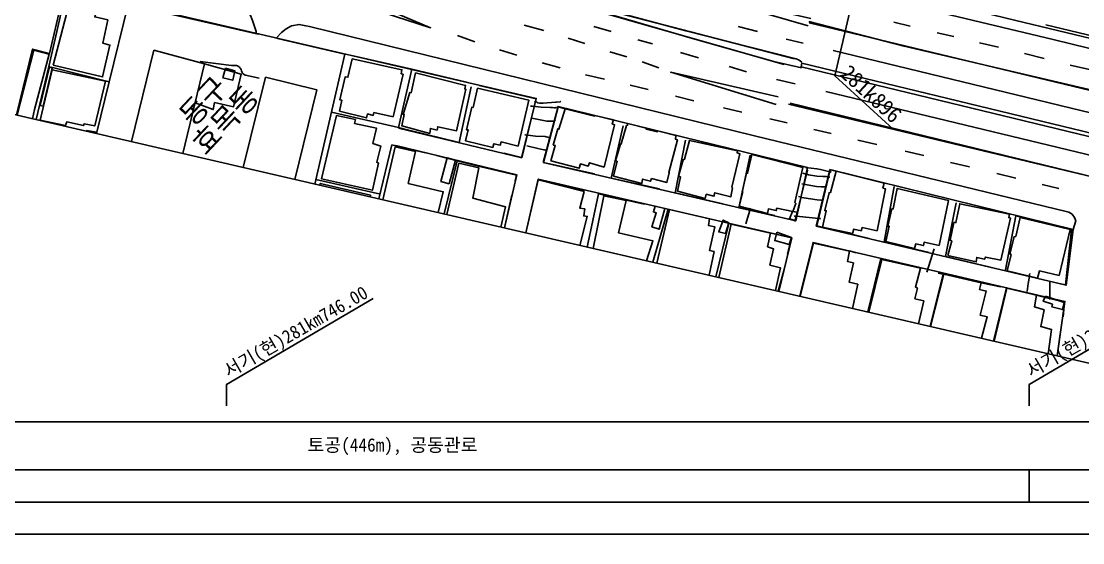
# Model space of a CAD drawing. Header units: millimetres. Extents: x 3302 to 4098, y 1103 to 1809.
# Drawn here: x 3799.3 to 3997.7, y 1339.2 to 1436.8 of the extents above; entities that cross this region are included whole.
import ezdxf
from ezdxf.enums import TextEntityAlignment as Align
from ezdxf.xclip import XClip

# ---------------------------------------------------------------- set-up
doc = ezdxf.new("R2010")
doc.units = ezdxf.units.MM
doc.header["$LTSCALE"] = 10
doc.header["$MEASUREMENT"] = 0
doc.header["$XCLIPFRAME"] = 2
doc.linetypes.add('HIDDEN', pattern=[0.375, 0.25, -0.125])
for name, color, linetype in [('TN-CABL', 4, 'Continuous'), ('TT-TABL-LIN1', 4, 'Continuous'), ('TT-TABL-LIN2', 1, 'Continuous'), ('TT-TABL-TEX2', 3, 'Continuous'), ('TZ-BASE', 253, 'Continuous'), ('TZ-CABL', 4, 'Continuous'), ('TZ-LEAL', 1, 'Continuous'), ('TZ-LEAT', 3, 'Continuous')]:
    doc.layers.add(name, color=color, linetype=linetype)
doc.layers.add('TX-PAPR', color=2, linetype='Continuous', plot=False)
doc.styles.get("Standard").update_dxf_attribs({"font": 'GulimChe.ttf'})
doc.linetypes.add('ZIGZAG', pattern='A,0.0001,-0.2,[131,ltypeshp.shx,S=0.2,R=0,X=-0.2,Y=0],-0.4,[131,ltypeshp.shx,S=0.2,R=180,X=0.2,Y=0],-0.2', length=0.8001)

# ---------------------------------------------------------------- blocks, each defined once
blk = doc.blocks.new('JD-DRDHDHDFHDHF')
at = {"layer": 'TZ-BASE'}
for points, elevation in [([(450.04, -6.28), (455.91, -7.03), (456.71, -7.04), (456.81, -7.06), (457.02, -7.12), (457.1, -7.15), (457.18, -7.19), (457.26, -7.26), (457.47, -7.44), (457.51, -7.51), (457.59, -7.62), (457.68, -7.81), (457.76, -8.01), (457.89, -8.37), (457.93, -8.45), (457.98, -8.52), (458.03, -8.56), (458.09, -8.6), (458.3, -8.76), (458.53, -8.87), (461.03, -9.42)], 42), ([(517.46, -13.74), (517.36, -13.8), (517.3, -13.81), (516.64, -13.89), (516.47, -13.91), (514.13, -14.1), (513.74, -14.11), (513.59, -14.1), (513.43, -14.07), (513.13, -14.01), (513.1, -13.99), (513.06, -13.97), (513.03, -13.95), (512.87, -13.82), (512.83, -13.82), (512.79, -13.81), (512.71, -13.8), (512.66, -13.78), (512.59, -13.74), (512.57, -13.73)], 44), ([(511.79, -14.63), (511.92, -14.64), (511.99, -14.65), (512.14, -14.67), (513.79, -14.81), (515.47, -14.87), (515.86, -14.92), (516.21, -14.97), (516.28, -14.97), (516.33, -14.97), (516.37, -14.96), (516.41, -14.96), (516.53, -14.92), (516.6, -14.92), (516.63, -14.94), (516.65, -14.97)], 45), ([(511.93, -16.89), (512.01, -16.89), (514.81, -17.44), (515.01, -17.45), (515.6, -17.47), (515.96, -17.43), (516.18, -17.39), (516.26, -17.37), (516.32, -17.35), (516.36, -17.31), (516.39, -17.29), (516.39, -17.28)], 46), ([(510.73, -20.02), (510.85, -20.02), (512.73, -20.25), (514.48, -20.34), (514.69, -20.38), (515, -20.45), (515.22, -20.53), (515.32, -20.58), (515.45, -20.64), (515.48, -20.66), (515.48, -20.66)], 47), ([(511.09, -22.09), (513.15, -22.56), (514.23, -22.79), (514.37, -22.82), (514.68, -22.88), (514.84, -22.9), (514.9, -22.88)], 48), ([(562.67, -27.2), (563.75, -27.47), (565.3, -27.72), (566.4, -27.79), (567.1, -27.81), (567.41, -27.84), (567.6, -27.88), (567.64, -27.89), (567.68, -27.92), (567.7, -27.93)], 46), ([(563.17, -26.1), (565.31, -26.35), (565.96, -26.49), (567.48, -26.83), (567.79, -26.92), (567.84, -26.93), (567.98, -26.99), (567.99, -27)], 45), ([(562.49, -29.15), (562.8, -29.23), (565.19, -29.65), (566.1, -29.74), (566.44, -29.74), (566.78, -29.72), (566.79, -29.72)], 47), ([(561.87, -31.56), (562.08, -31.62), (562.19, -31.66), (562.87, -31.8), (565.33, -32.14), (566.08, -32.23), (566.21, -32.26), (566.24, -32.27), (566.28, -32.29), (566.28, -32.3)], 48), ([(551.99, -36.67), (552.88, -33.72)], 49), ([(561.04, -35.29), (561.15, -35.24), (561.28, -35.24), (562.07, -35.28), (565.66, -35.64), (565.95, -35.67), (565.98, -35.67), (565.99, -35.66)], 49), ([(585.82, -45.67), (587.23, -41.35)], 50), ([(605.11, -45.91), (605.06, -46.01), (605.05, -46.08), (605, -46.5), (604.8, -47.79), (604.6, -49.28)], 50), ([(608.86, -47.35), (608.84, -47.49), (608.86, -50.51), (608.84, -50.8), (608.84, -50.82)], 49)]:
    blk.add_lwpolyline(points, dxfattribs=dict(at, elevation=elevation))
for points in [[(292.04, 56.59, 42.91), (308.25, 56.64, 42.97), (320.1, 56.61, 42.94), (329.85, 56.51, 42.94), (343.64, 56.57, 42.86), (357.62, 56.34, 42.91), (368.42, 55.93, 42.76), (371.89, 55.7, 42.86), (374.66, 55.39, 42.89), (379.96, 54.54, 42.94), (388.69, 52.61, 42.79), (410.94, 47.31, 42.81), (432.71, 42.15, 42.81), (462.33, 35.33, 42.91), (487.32, 29.24, 43.07), (504.11, 25.3, 43.22), (548.69, 14.6, 44.27), (587.39, 5.07, 45.37), (600.68, 1.81, 46.11), (626.32, -4.38, 47.98), (666.81, -14, 51.23), (673.89, -15.76, 51.94)], [(300.72, 54.81, 42.71), (314, 54.86, 42.79), (328.56, 54.72, 42.74), (340.72, 54.71, 42.74), (348.95, 54.74, 42.71), (357, 54.69, 42.79), (360.7, 54.64, 42.79), (364.7, 54.63, 42.79), (368.59, 54.22, 42.81), (373.44, 53.8, 42.81), (376.83, 53.27, 42.79), (381.3, 52.35, 42.81), (390.38, 50.2, 42.74), (400.86, 47.79, 42.53), (417.22, 43.94, 42.68), (434.32, 39.97, 42.66), (462.12, 33.17, 42.84), (487.36, 27.17, 42.91), (528.25, 17.42, 43.71), (578.11, 5.38, 45.17), (609.44, -2.16, 46.86), (632.84, -7.92, 48.44), (662.54, -15, 50.65), (673.42, -17.77, 51.75)], [(101.69, 12.35, 46.02), (108.82, 15.03, 46.07), (129.27, 21.39, 45.85), (149.95, 26.83, 45.29), (169.51, 30.81, 44.96), (193.51, 34.92, 44.37), (222.6, 39.11, 43.81), (244.72, 41.34, 43.14), (265.53, 41.82, 42.91), (296.6, 41.79, 42.68), (335.7, 41.77, 42.54), (360.31, 41.37, 42.52), (370.8, 40.4, 42.52), (384.56, 37.99, 42.34), (412.36, 31.44, 42.34), (490.69, 12.69, 42.79), (521.31, 4.69, 43.44), (540.81, -0.53, 43.9), (561.4, -5.8, 44.28), (562.01, -6.01, 44.28), (562.5, -6.42, 44.28)], [(562.43, -7.47, 44.43), (557.25, -6.31, 44.3), (542.02, -1.99, 43.94), (519.23, 4.65, 43.44), (507.66, 7.84, 43.18), (493.82, 11.45, 42.99), (465.25, 18.26, 42.83), (419.93, 29.09, 42.58), (384.47, 37.48, 42.66)], [(559.18, -6.83, 44.45), (497.77, 10.75, 43.07), (561.11, -5.77, 44.27)], [(460.52, -0.96, 41.76), (460.5, -0.66, 41.79), (459.88, 1.16, 41.76), (459.48, 2.2, 41.79), (458.8, 3.33, 41.66), (457.58, 4.51, 41.71), (455.52, 5.17, 41.53), (436.95, 9.73, 40.66)], [(398.17, -45.67, 40.84), (409.69, 0.84, 40.33), (410.77, 2.64, 40.28), (411.52, 3.55, 40.28), (413.21, 4.93, 40.25), (414.43, 5.39, 40.23), (416.81, 6.17, 40.12), (425.05, 7.33, 40.64), (512.83, -13.19, 43.73), (510.16, -24.3, 48.39)], [(415.6, -16.66, 52.13), (418.72, -3.97, 52.13), (421.89, -4.77, 52.1), (424.03, 4.54, 55), (424.02, 4.98, 55.02), (423.87, 5.68, 55), (423.51, 6.01, 54.9), (422.89, 6.42, 54.97), (422.53, 6.46, 55.07), (422.25, 6.33, 55.05), (421.67, 6.08, 55), (421.32, 5.7, 54.82), (421.16, 5.47, 54.82), (421.01, 5.53, 52), (419.88, 6.13, 52.13), (418.7, 6.32, 52.13), (417.16, 6.14, 52), (415.27, 5.75, 51.98)], [(563.68, 0.35, 44.17), (538.82, 7.6, 43.76), (564.17, 1.74, 44.25)], [(479.79, 4.32, 42.35), (493.08, 0.03, 42.84), (481.73, 4.79, 42.74), (478.64, 5.81, 42.71)], [(613.22, -37.72, 47.52), (613.69, -36.09, 47.37), (613.47, -35.44, 47.32), (613, -34.84, 47.39), (612.4, -34.44, 47.27), (612.16, -34.41, 47.34), (553.61, -20.18, 44.42), (470.49, 0.24, 42.15), (469.78, 0.4, 42.12), (468.51, 0.66, 41.97), (467.12, 0.39, 41.86), (466.13, -0.19, 41.81), (465.23, -0.87, 41.81), (464.32, -1.85, 41.81)], [(510.58, 0.53, 43.14), (514.23, -0.49, 43.23)], [(526.82, -0.69, 43.57), (523.6, 0.26, 43.56)], [(550.6, 0.27, 43.89), (554.22, -0.65, 44.02)], [(563.79, 1.16, 45.35), (581.63, -3.43, 45.32), (621.24, -12.71, 47.45), (655.07, -20.88, 50.03), (658.89, -21.89, 50.24), (660.51, -22.55, 50.59), (661.23, -23.45, 50.62), (661.44, -24.59, 50.62), (659.63, -31.75, 50.62), (658.61, -35.37, 50.62), (658.03, -36.38, 50.59), (657.04, -37.09, 50.57), (656.37, -37.37, 50.49), (655.56, -37.39, 50.39), (627.95, -30.52, 48.44), (592.19, -21.98, 46.32), (559.98, -14.3, 45.12)], [(659.16, -22.02, 44.86), (563.82, 0.92, 44.4)], [(579.67, 1.05, 44.99), (582.75, 0.34, 45.04)], [(608.08, 0.57, 47.75), (671.19, -14.59, 52.18), (673.99, -15.35, 52.77)], [(498.1, -1.43, 42.94), (501.37, -2.59, 42.94)], [(518.84, -1.92, 43.38), (521.95, -2.93, 43.38)], [(587.79, -0.96, 45.22), (590.87, -1.63, 45.53)], [(534.57, -2.97, 43.76), (531.83, -2.23, 43.73)], [(559.53, -2.13, 44.12), (562.74, -2.89, 44.19)], [(595.66, -2.8, 45.68), (599.24, -3.59, 45.94)], [(505.99, -4.08, 43.09), (509.19, -5.12, 43.09)], [(526.57, -4.48, 43.4), (529.75, -5.43, 43.64)], [(543.15, -5.61, 43.95), (539.79, -4.59, 43.88)], [(568.31, -4.21, 44.35), (660.91, -26.68, 44.9)], [(604.11, -4.82, 46.01), (607.76, -5.76, 46.27)], [(449.07, -13.99, 42.4), (452.47, -15.27, 42.43), (452.72, -13.97, 42.43), (456.28, -14.74, 42.68), (457.67, -8.64, 42.81), (450.85, -6.71, 54)], [(513.92, -6.53, 43.27), (517.29, -7.48, 43.43)], [(532.61, -6.34, 43.66), (535.74, -7.46, 43.7)], [(552.15, -8.21, 44.12), (548.89, -7.21, 44.12)], [(660.01, -30.24, 44.83), (562.47, -6.61, 44.86), (562.33, -7.26, 44.86), (659.84, -30.9, 44.86)], [(612.65, -6.98, 46.6), (616.23, -7.8, 46.93)], [(522.06, -8.76, 43.55), (525.61, -9.58, 43.55)], [(558.08, -12.91, 44.37), (537.98, -8.31, 43.94), (557.71, -14.31, 44.4)], [(561.21, -10.49, 44.24), (557.76, -9.66, 44.19)], [(530.42, -10.73, 43.55), (533.76, -11.52, 43.68)], [(566.98, -11.87, 44.32), (658.97, -34.1, 44.95)], [(538.85, -12.77, 43.68), (542.28, -13.63, 43.84)], [(547.83, -14.96, 44.04), (551.28, -15.74, 44.09)], [(560.33, -14.08, 44.45), (655.11, -37.2, 44.63)], [(556.52, -17.01, 44.3), (559.75, -17.74, 44.3)], [(487.12, -18.73, 48.5), (510.16, -24.3, 48.39)], [(564.7, -19, 44.58), (567.94, -19.75, 44.86)], [(572.95, -20.99, 44.91), (576.51, -21.83, 45.22)], [(480.75, -42.99, 49.08), (504.34, -48.41, 48.85), (509.23, -27.49, 48.5), (486.61, -21.99, 48.34)], [(581.8, -23.08, 45.5), (585.26, -23.89, 45.7)], [(590.28, -25.15, 45.91), (593.82, -25.98, 46.24)], [(598.95, -27.22, 46.52), (602.49, -28.1, 46.63)], [(607.41, -29.31, 46.98), (610.53, -30.05, 47.22)], [(537.74, -33.98, 54.82), (535.35, -44.26, 54.95), (545.09, -46.69, 54.36), (546.09, -41.85, 54.82), (545.2, -41.61, 54.82), (546.22, -37.23, 54.82), (545.01, -36.95, 54.82), (545.22, -35.72, 54.82), (537.74, -33.98, 54.82)]]:
    blk.add_polyline3d(points, dxfattribs=at)
at = {"layer": 'TZ-BASE', "linetype": 'Continuous'}
for points in [[(420.38, -18.52, 42.94), (419.1, -18.22, 43.07), (421.78, -7.25, 43.3), (425.03, 7.31, 42.63), (432.01, 5.68, 42.58)], [(433.51, 5.15, 43.43), (436.58, 4.4, 42.45), (433.05, -10.09, 44.55), (422.16, -7.36, 43.53)], [(436.58, 4.4, 42.45), (460.89, -1.2, 42.71)], [(464.49, -2.02, 43.09), (477.06, -4.91, 44.48), (463.36, -64.63, 45.24), (446.23, -60.38, 43.5)], [(415.74, -16.67, 45.07), (418.56, -17.46, 45.07), (419.09, -15.29, 45.05), (421.84, -4.89, 45.05), (418.92, -4.14, 45.05), (415.74, -16.67, 45.07)], [(478.64, -5.2, 48.29), (489.57, -7.74, 48.62), (499.82, -10.16, 49.21)], [(420.66, -14.64, 44.03), (420.13, -14.49, 44.03), (421.88, -7.31, 44.03), (422.37, -7.53, 44.03), (420.66, -14.64, 44.03)], [(487.09, -18.61, 50.49), (489.57, -7.74, 48.62)], [(433.05, -10.09, 44.55), (429.95, -22.71, 43.81), (422.47, -20.93, 43.45)], [(500.68, -11.05, 51.13), (498.42, -21.43, 51.08), (489.01, -19.15, 50.98), (487.09, -18.61, 50.49)], [(502.18, -10.8, 48.96), (512.83, -13.26, 48.9)], [(512.83, -13.26, 48.9), (510.1, -24.25, 51.16), (506.85, -23.42, 50.9)], [(487.09, -18.61, 50.49), (474.57, -15.74, 50.62)], [(523.75, -27.32, 50.26), (514.21, -25.15, 50.39), (516.91, -14.77, 47.7), (518.26, -15.12, 51.82)], [(422.68, -20.81, 44.27), (423.27, -19.4, 44.29), (426.37, -20.4, 44.29), (426.49, -19.88, 44.29), (428.42, -20.49, 44.29), (428.81, -19.22, 44.29), (430.66, -19.51, 44.29), (429.87, -22.62, 44.29), (422.68, -20.81, 44.27)], [(535.86, -30.12, 50.18), (526.83, -28.09, 51.16), (529.07, -18.31, 49.98)], [(547.69, -32.93, 50.54), (538.78, -30.88, 50.7), (540.76, -21, 50.7)], [(480.94, -42.93, 51.62), (483.32, -32.28, 51.44), (485.87, -21.88, 50.98)], [(485.87, -21.88, 50.98), (492.17, -23.37, 50.36)], [(494.19, -23.84, 50.98), (498.04, -24.85, 51.16), (495.47, -35.35, 51.41), (483.32, -32.28, 51.44)], [(498.04, -24.85, 51.16), (502.31, -25.95, 51.61), (509.15, -27.53, 51.49), (508.89, -28.61, 51.59)], [(557.44, -35.12, 50.16), (550.7, -33.63, 51.26), (552.81, -23.82, 49.7)], [(563.51, -26.62, 49.52), (561.24, -36.09, 51.36), (560.23, -35.75, 51.46)], [(575.07, -39.38, 51.59), (565.27, -37.04, 51.77), (567.78, -26.55, 49.34), (568.87, -26.82, 53.56)], [(471.65, -28.37, 51.49), (483.74, -31.1, 51.49)], [(510.9, -38.43, 53.82), (513.23, -28.29, 53.64), (521.85, -30.34, 51.82)], [(586.27, -42, 51.9), (577.87, -40.02, 52.31), (579.76, -29.67, 52.03)], [(508.29, -31.26, 51.31), (506.72, -38.13, 51.44), (495.47, -35.35, 51.57)], [(528.19, -54.43, 52.82), (519.95, -52.48, 52.34), (524.45, -31.01, 51.87)], [(524.45, -31.01, 51.87), (533.02, -32.94, 51.77)], [(483.22, -37.14, 51.96), (482.35, -36.9, 51.96), (483.34, -32.34, 51.96), (493.81, -34.98, 51.96), (493.73, -35.8, 51.96), (484.01, -33.62, 51.96), (483.22, -37.14, 51.96)], [(597.7, -44.74, 52.62), (589.35, -42.76, 52.51), (591.34, -32.74, 52.54)], [(537.48, -33.9, 51.72), (534.5, -44.32, 52.74), (531.69, -55.21, 52.8), (531.01, -55.03, 52.8)], [(560.15, -35.73, 51.63), (561.23, -36.04, 51.63), (561.58, -34.46, 51.63), (560.72, -34.31, 51.63), (560.15, -35.73, 51.63)], [(600.54, -45.25, 53), (602.49, -35.17, 53.41), (612.86, -37.74, 54.51), (611.76, -48.08, 52.39), (610.6, -47.78, 52.39)], [(546.31, -47.07, 55.3), (548.82, -36.56, 52.51), (560.53, -39.29, 53.05), (559.82, -42.31, 52.85)], [(548.83, -36.44, 52.67), (547.79, -35.94, 52.67), (546.96, -38.15, 52.67), (548.23, -38.48, 52.67), (548.83, -36.44, 52.67)], [(516.48, -51.71, 52.28), (508.27, -49.86, 52.41), (510.9, -38.43, 53.82)], [(559.17, -45.17, 52.85), (557.93, -49.64, 53.15), (546.78, -47.06, 53.15), (534.65, -44.34, 52.95), (523.13, -41.4, 52.74), (510.87, -38.56, 53.07)], [(557.79, -38.22, 53.21), (557.43, -39.79, 53.21), (560.11, -40.52, 53.21), (560.54, -39.18, 53.21), (557.79, -38.22, 53.21)], [(570.78, -64.49, 53.31), (571.84, -64.85, 53.28), (574.57, -54.12, 54.15), (577.27, -43.15, 53.15), (584.54, -44.89, 53.13)], [(572.61, -42.06, 52.98), (571.37, -41.69, 56.99)], [(587.95, -45.88, 53.23), (588.89, -46.03, 52.9), (586.22, -56.81, 53.49), (583.56, -67.72, 53.41), (582.48, -67.35, 53.74)], [(609.17, -68.36, 51.59), (608.26, -73.64, 53.51), (595.21, -70.45, 53.51), (598.06, -59.6, 53.77), (600.76, -48.6, 54.93), (611.57, -51.29, 53.08), (611.29, -54.06, 51.44)], [(596.01, -47.67, 55.89), (599.64, -48.4, 53.69)], [(561.96, -51.07, 52.98), (574.56, -53.88, 54.36), (598.44, -59.64, 53.72), (608.83, -62.37, 53.82), (610.02, -62.78, 51.31), (609.39, -66.42, 51.16)], [(607.99, -50.19, 53.52), (607.59, -51.13, 53.52), (609.3, -51.69, 53.48), (609.22, -52.18, 53.4), (611.21, -52.68, 53.26), (611.49, -51.33, 53.26), (607.99, -50.19, 53.52)], [(610.78, -57.28, 51.18), (610.02, -62.78, 51.31)]]:
    blk.add_polyline3d(points, dxfattribs=at)
at = {"layer": 'TZ-BASE'}
for points in [[(422.53, -6.98, 45.6), (431.79, -9.17, 45.65), (433.18, -3.23, 45.65), (431.83, -2.84, 45.65), (432.77, 1.48, 45.65), (430.32, 2.06, 45.68), (430.92, 4.13, 45.68), (425.8, 5.47, 45.42), (422.53, -6.98, 45.6)], [(438.58, -57.28, 54.33), (450.85, -6.71, 54), (441.39, -4.18, 54), (428.9, -54.98, 54.2), (438.58, -57.28, 54.33)], [(476.08, -15.59, 53.59), (481.13, -16.85, 53.59), (481.32, -16.1, 53.69), (482.39, -16.36, 53.69), (482.51, -15.83, 53.64), (486.09, -16.62, 53.64), (487.96, -8.67, 53.64), (487.57, -8.58, 53.64), (487.74, -7.82, 53.64), (478.45, -5.8, 53.36), (477.65, -9.25, 53.62), (477.12, -9.16, 53.62), (476.12, -13.43, 53.62), (476.52, -13.54, 53.62), (476.08, -15.59, 53.59)], [(420.14, -17.25, 45.12), (422.36, -7.87, 45.19), (432.36, -9.95, 46.04), (430.32, -18.35, 45.45), (428.35, -17.97, 45.45), (428.25, -18.28, 45.45), (425.11, -17.59, 45.45), (424.86, -18.26, 45.45), (420.14, -17.25, 45.12)], [(454.78, -7.53, 42.78), (454.27, -9.36, 42.78), (456.11, -9.81, 42.78), (456.54, -8.04, 42.75)], [(462.27, -9.2, 54.49), (471.83, -11.58, 54.51), (459.32, -62.36, 54.97), (449.55, -60.08, 54.84), (462.27, -9.2, 54.49)], [(490.26, -8.39, 53.95), (489.45, -12.12, 53.87), (489.19, -12.1, 53.87), (487.95, -16.2, 53.85), (488.18, -16.23, 53.85), (487.72, -18.31, 53.85), (492.93, -19.73, 53.85), (493.07, -18.81, 53.85), (494.31, -19.11, 53.85), (494.42, -18.5, 53.85), (497.91, -19.28, 53.85), (499.68, -11.48, 53.85), (499.47, -11.41, 53.85), (499.65, -10.76, 53.85), (490.26, -8.39, 53.95)], [(501.89, -11.27, 54), (511.46, -13.55, 54.08), (509.44, -22.11, 54.08), (506.31, -21.32, 54), (506.11, -21.92, 54), (504.94, -21.68, 54), (504.71, -22.35, 54), (499.61, -21.11, 54), (500.13, -19.1, 54), (499.78, -19.04, 54), (500.8, -14.86, 54), (501.04, -14.89, 54), (501.89, -11.27, 54)], [(514.15, -25.2, 48.52), (561.33, -36.1, 49.24), (563.52, -26.12, 44.76), (516.92, -14.68, 45.12), (514.15, -25.2, 48.52)], [(515.55, -24.87, 52.34), (516.38, -21.99, 52.31), (516.02, -21.95, 52.31), (516.87, -18.86, 52.13), (517.09, -18.95, 52.13), (518.26, -15.12, 51.82), (523.72, -16.54, 52.39), (523.79, -16.4, 52.39), (527.26, -17.23, 52.39), (527.05, -17.96, 52.28), (527.47, -18.11, 52.28), (525.53, -26.02, 52.23), (522.81, -25.22, 52.23), (522.57, -25.85, 52.23), (521.11, -25.44, 52.23), (520.84, -26.24, 52.23), (515.55, -24.87, 52.34)], [(472.71, -28.25, 53.33), (475.5, -16.41, 53.33), (479.04, -17.16, 53.33), (478.88, -17.87, 53.21), (482.96, -18.73, 53.21), (482.33, -21.64, 53.21), (483.79, -22.1, 53.21), (483.02, -25.13, 53.33), (483.35, -25.3, 53.26), (482.21, -30.38, 53.26), (472.71, -28.25, 53.33)], [(527.28, -27.75, 52.21), (532.58, -29.08, 52.21), (532.71, -28.28, 52.21), (534.2, -28.69, 52.21), (534.39, -28.19, 52.21), (537.25, -28.91, 52.21), (537.71, -27.09, 52.21), (537.61, -27.04, 52.21), (539.22, -20.92, 52.21), (538.87, -20.82, 52.21), (538.94, -20.11, 52.21), (535.52, -19.27, 52.21), (535.46, -19.44, 52.21), (533.41, -18.97, 52.21), (533.41, -18.74, 52.21), (529.98, -17.91, 52.21), (529.91, -18.21, 52.18), (529.73, -18.26, 52.18), (528.74, -21.7, 52.18), (528.57, -21.73, 52.18), (527.66, -24.87, 52.08), (527.96, -24.95, 52.08), (527.28, -27.75, 52.21)], [(539.26, -30.55, 52.49), (544.41, -31.88, 52.82), (544.63, -31.1, 52.74), (546.05, -31.48, 52.74), (546.21, -30.85, 52.74), (549.18, -31.6, 52.74), (549.54, -29.93, 52.74), (549.38, -29.8, 52.74), (550.91, -23.57, 52.49), (550.41, -23.38, 52.49), (550.45, -23.01, 52.49), (541.49, -21.04, 52.34), (540.57, -24.58, 52.34), (540.29, -24.67, 52.34), (539.46, -27.75, 52.34), (539.78, -27.88, 52.34), (539.26, -30.55, 52.49)], [(486.46, -22.25, 52.69), (484.13, -32.39, 52.64), (494.43, -34.95, 52.64), (495.45, -30.66, 52.46), (488.92, -29.08, 52.46), (490.28, -23.15, 52.46), (486.46, -22.25, 52.69)], [(550.79, -33.32, 52.85), (556.08, -34.72, 52.77), (556.22, -33.87, 52.77), (557.7, -34.17, 52.77), (557.83, -33.74, 52.77), (560.82, -34.31, 52.77), (561.37, -32.86, 52.77), (561.19, -32.68, 52.82), (562.69, -26.13, 52.82), (553.16, -23.67, 52.82), (552.35, -27.2, 52.82), (552.13, -27.17, 52.82), (551.34, -30.65, 52.82), (551.45, -30.68, 52.82), (550.79, -33.32, 52.85)], [(496.57, -29.16, 51.41), (495.04, -28.75, 51.41), (496.21, -24.31, 51.41), (497.73, -24.76, 51.41), (496.57, -29.16, 51.41)], [(498.35, -25.28, 52.44), (496.09, -35.16, 52.49), (506.15, -37.69, 52.49), (507.1, -33.48, 52.49), (500.97, -31.83, 52.34), (502.11, -26.15, 52.54), (498.35, -25.28, 52.44)], [(565.16, -37.06, 49.37), (611.87, -48.14, 49.01), (613.22, -37.72, 47.52), (567.72, -26.49, 45.4), (565.16, -37.06, 49.37)], [(566.36, -37.26, 53.87), (571.94, -38.45, 54.15), (572.18, -37.66, 54.13), (573.56, -37.94, 54.05), (573.78, -37.36, 54.02), (576.54, -37.93, 54.02), (578.11, -30.1, 54.02), (577.63, -30, 54.02), (577.89, -29.07, 53.62), (568.87, -26.82, 53.56), (567.81, -30.81, 53.74), (567.56, -30.83, 53.74), (566.77, -34.17, 53.74), (567.05, -34.2, 53.74), (566.36, -37.26, 53.87)], [(477.75, -41.83, 53.21), (478.43, -39.26, 53.21), (479.61, -39.48, 53.21), (480.24, -36.41, 53.21), (480.63, -36.5, 53.18), (481.85, -31.28, 53.18), (472.46, -29.08, 53.38), (470.19, -39.39, 53.33), (472.71, -40, 53.31), (472.66, -40.65, 53.31), (477.75, -41.83, 53.21)], [(508.19, -49.9, 49.14), (513.22, -28.28, 48.47), (560.6, -39.26, 49.26), (555.41, -60.77, 50.72), (508.19, -49.9, 49.14)], [(513.2, -28.41, 53.82), (510.9, -38.43, 53.82), (520.94, -40.87, 54.2), (522.38, -35.27, 53.41), (521.72, -35.18, 53.41), (521.92, -33.85, 53.41), (520.98, -33.7, 53.41), (521.79, -30.58, 52.08), (513.2, -28.41, 53.64)], [(529.65, -32.3, 53.18), (528.22, -38.34, 53.1), (534.64, -39.8, 53.1), (533.42, -43.69, 53.38), (523.44, -41.39, 53.31), (525.49, -31.42, 53.08), (529.65, -32.3, 53.08)], [(578.15, -39.98, 54.05), (583.55, -41.24, 54.05), (583.76, -40.41, 54.05), (585.21, -40.73, 54.05), (585.34, -40.1, 54.05), (588.13, -40.67, 54.05), (589.92, -32.29, 54.05), (580.32, -30.02, 54.05), (579.58, -33.86, 53.31), (579.3, -33.83, 53.31), (578.57, -37.06, 53.31), (578.8, -37.08, 53.31), (578.15, -39.98, 54.05)], [(535.07, -33.34, 52), (536.9, -33.78, 52.13), (535.83, -37.65, 52.28), (534.47, -37.2, 52.28), (535.28, -34.56, 52.13), (534.73, -34.41, 52.18), (535.07, -33.34, 52)], [(589.76, -42.55, 54.61), (595.08, -43.76, 54.61), (595.17, -42.94, 54.61), (596.64, -43.26, 54.61), (596.78, -42.85, 54.51), (599.69, -43.44, 54.74), (601.45, -35.58, 54.72), (601.15, -35.49, 54.72), (601.27, -34.83, 54.72), (591.99, -32.88, 54.51), (591.29, -36.4, 54.49), (590.88, -36.42, 54.49), (590.19, -39.68, 53.79), (590.49, -39.8, 54.54), (589.76, -42.55, 54.61)], [(493.15, -41.12, 55.61), (492.51, -41.01, 55.51), (491.41, -44.73, 55.77), (489.06, -44.27, 55.33), (488.89, -44.84, 55.05), (482.99, -43.39, 55.3), (483.28, -42.24, 51.08), (482.25, -41.95, 51.08), (484.04, -33.74, 53.67), (494.28, -35.97, 55.48), (493.15, -41.12, 55.61)], [(603.31, -35.46, 54.54), (602.45, -39.01, 54.51), (602.15, -39.06, 54.51), (601.36, -42.24, 54.51), (601.61, -42.41, 54.51), (600.83, -45.43, 54.51), (606.52, -46.78, 54.23), (606.88, -45.44, 54.31), (610.56, -46.28, 54.46), (612.64, -37.68, 54.61), (603.31, -35.46, 54.54)], [(549.28, -36.69, 55.15), (546.97, -46.79, 55.15), (557.51, -49.22, 55.15), (558.48, -44.86, 55.15), (556.53, -44.37, 55.15), (557.18, -41.31, 55.15), (556.08, -40.92, 55.15), (556.63, -38.41, 55.15), (549.28, -36.69, 55.15)], [(512.34, -50.81, 53.38), (513.89, -43.96, 53.38), (520.97, -45.7, 53.31), (521.94, -41.54, 53.31), (510.84, -38.81, 53.49), (508.27, -49.82, 53.49), (512.34, -50.81, 53.38)], [(559.33, -61.71, 50.9), (564.59, -40.13, 49.62), (611.65, -51.17, 48.8), (608.35, -73.78, 49.88), (559.33, -61.71, 50.9)], [(562.02, -50.77, 55.61), (571.78, -53.26, 55.36), (572.94, -47.96, 55.56), (571.35, -47.56, 55.59), (572.11, -43.96, 57.07), (571.01, -43.68, 56.99), (571.39, -41.76, 56.99), (564.63, -40.24, 56.94), (562.02, -50.77, 55.61)], [(522.47, -41.67, 54.66), (520.08, -52.34, 54.66), (527.7, -54.18, 54.87), (528.55, -50.76, 54.87), (529.07, -50.86, 54.87), (529.78, -48.21, 54.87), (530.91, -48.46, 54.87), (532.03, -43.92, 54.87), (522.47, -41.67, 54.87)], [(584.63, -44.94, 55.79), (577.43, -43.32, 55.79), (574.84, -53.75, 55.61), (584.1, -56.08, 55.66), (585.25, -51.07, 55.74), (583.62, -50.67, 55.77), (584.09, -48.66, 55.79), (583.71, -48.5, 55.79), (584.63, -44.94, 55.79)], [(534.54, -44.39, 55.1), (531.74, -55.22, 55.3), (535.63, -56.2, 55.3), (535.69, -56.08, 55.3), (539.26, -56.79, 55.3), (539.98, -53.53, 55.25), (540.7, -53.59, 55.25), (541.33, -50.79, 55.25), (542.34, -51.03, 55.25), (543.55, -46.57, 55.25), (534.54, -44.39, 55.1)], [(546.41, -47.08, 55.18), (543.56, -57.83, 55.2), (551.19, -59.6, 55.2), (551.14, -59.78, 55.2), (555.4, -60.72, 55.2), (556.58, -55.85, 55.2), (553.32, -54.96, 55.18), (554.66, -49.04, 55.18), (546.41, -47.08, 55.18)], [(588.99, -46.05, 55.87), (586.35, -56.58, 55.87), (595.84, -58.84, 55.74), (597.13, -54.05, 55.69), (595.83, -53.73, 55.69), (596.96, -49.23, 55.71), (595.68, -48.92, 55.84), (596.01, -47.67, 55.89), (588.99, -46.05, 55.87)], [(600.81, -48.7, 56.69), (598.27, -59.3, 55.69), (608.37, -61.8, 55.71), (609.16, -56.38, 57.69), (607.13, -55.86, 58.63), (607.74, -52.73, 58.43), (605.95, -52.2, 58.4), (606.35, -50, 58.38), (600.81, -48.7, 56.69)], [(561.71, -51.79, 55.66), (559.51, -61.53, 55.64), (567.21, -63.57, 55.87), (568.03, -60.6, 55.87), (569.36, -60.88, 55.87), (569.7, -59.73, 55.51), (570.99, -60.04, 55.51), (572.26, -54.36, 55.51), (561.71, -51.79, 55.87)], [(572.07, -64.77, 55.79), (579.33, -66.55, 56.05), (580.11, -63.34, 56.15), (580.42, -63.41, 56.15), (581.07, -60.68, 56.15), (582.42, -60.97, 56.15), (583.83, -56.21, 56.15), (574.83, -53.99, 55.82), (572.07, -64.77, 55.79)], [(591.02, -69.37, 56.07), (591.91, -66.62, 56), (592.17, -66.71, 56), (592.69, -64.25, 56), (594.13, -64.48, 56), (595.26, -59.65, 55.92), (586.18, -57.18, 56.02), (583.6, -67.68, 56.02), (591.02, -69.37, 56.07)], [(595.35, -70.49, 56.1), (598.08, -60.17, 55.89), (608.41, -62.79, 55.89), (607.27, -67.51, 55.89), (606.02, -67.1, 55.89), (605.14, -70.1, 55.89), (603.84, -69.75, 55.92), (603.17, -72.39, 55.92), (595.35, -70.49, 55.92)]]:
    blk.add_polyline3d(points, close=True, dxfattribs=at)
at = {"layer": 'TZ-BASE', "linetype": 'Continuous'}
for s, p in [('동구', (448.63, -18.68)), ('효목동', (451.05, -24.04, -54.69))]:
    blk.add_text(s, height=4, rotation=46.8835, dxfattribs=at).set_placement(p)
blk = doc.blocks.new('JD-GHK')
at = {"layer": 'TZ-BASE', "flags": 128}
blk.add_lwpolyline([(253.71, -18.94), (250.94, -30.68), (261.84, -40.67)], dxfattribs=at)
at = {"layer": 'TZ-BASE'}
blk.add_text('281k896', height=3, rotation=317.5083, dxfattribs=at).set_placement((251.75, -30.58))
blk = doc.blocks.new('JD-경부고속하선표_190503')
at = {"layer": 'TT-TABL-LIN1'}
blk.add_lwpolyline([(2, 114), (785.58, 114), (785.58, 39), (2, 39)], close=True, dxfattribs=at)
at = {"layer": 'TT-TABL-LIN2'}
for points in [[(785.58, 105), (9.33, 105)], [(785.58, 99), (9.33, 99)], [(785.58, 93), (9.33, 93)]]:
    blk.add_lwpolyline(points, dxfattribs=at)

msp = doc.modelspace()

# ---------------------------------------------------------------- linework, layer by layer
at = {"layer": 'TN-CABL', "linetype": 'ZIGZAG', "ltscale": 0.5}
msp.add_lwpolyline([(3959.33, 1449.69, 0.001386), (4058.4, 1427.51)], format="xyb", dxfattribs=at)
at = {"layer": 'TX-PAPR'}
msp.add_lwpolyline([(3343.64, 1501.11), (3555.94, 1579.93), (3776.9, 1578.2), (4077.37, 1508.63), (4043.21, 1362.57), (3759.18, 1428.33), (3582.32, 1429.72), (3421.7, 1370.09), (3343.64, 1501.11)], dxfattribs=at)
at = {"layer": 'TZ-CABL', "linetype": 'HIDDEN'}
for points in [[(3959.35, 1450.71, 0.001389), (4058.62, 1428.49)], [(3958.91, 1448.76, 0.001389), (4058.18, 1426.54)], [(3959.33, 1449.69, 0.001386), (4058.4, 1427.51)]]:
    msp.add_lwpolyline(points, format="xyb", dxfattribs=at)
at = {"layer": 'TZ-LEAL'}
for points in [[(3865.07, 1384.9), (3837.68, 1368.87), (3837.68, 1364.87)], [(4015.07, 1384.9), (3987.68, 1368.87), (3987.68, 1364.87)], [(3987.68, 1352.87), (3987.68, 1346.87)]]:
    msp.add_lwpolyline(points, dxfattribs=at)

# ---------------------------------------------------------------- block references
at = {"layer": 'TT-TABL-LIN2'}
msp.add_blockref('JD-경부고속하선표_190503', (3306.11, 1247.87), dxfattribs=at)
at = {"layer": 'TZ-BASE'}
ref = msp.add_blockref('JD-DRDHDHDFHDHF', (3382.7, 1435.54), dxfattribs=at)
XClip(ref).set_block_clipping_path([(-39.0635841629, 65.5650149224), (173.2422440226, 144.3902753607), (394.1932433548, 142.6534344017), (694.6667461647, 73.0834723739), (660.5091346288, -72.9759921391), (376.4732620776, -7.2119075089), (199.6187412431, -5.8216980213), (38.9991202899, -65.4568176095)])
msp.add_blockref('JD-GHK', (3700.38, 1457.27), dxfattribs=at)

# ---------------------------------------------------------------- texts
at = {"layer": 'TT-TABL-TEX2'}
msp.add_text('토공(446m), 공동관로', height=2.5, dxfattribs=at).set_placement((3868.68, 1357.37), align=Align.MIDDLE)
at = {"layer": 'TZ-LEAT'}
for s, p in [('서기(현)281km746.00', (3851.18, 1377.66)), ('서기(현)281km896.00', (4001.18, 1377.66))]:
    msp.add_text(s, height=2.5, rotation=30, dxfattribs=at).set_placement(p, align=Align.CENTER)

doc.saveas('drawing.dxf')
